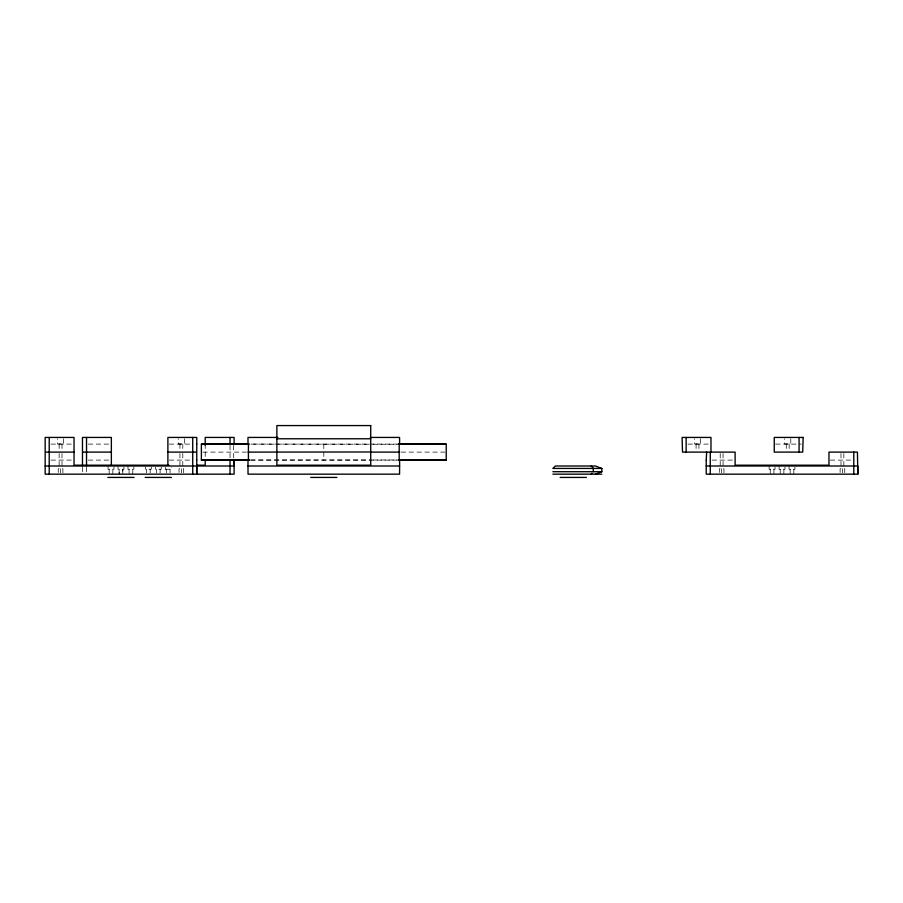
<?xml version="1.0" encoding="UTF-8"?>
<svg xmlns="http://www.w3.org/2000/svg" width="903" height="903" viewBox="0 0 903 903"><rect width="100%" height="100%" fill="white"/><g stroke="black" fill="none" stroke-linecap="round" stroke-linejoin="round"><path stroke-width="0.68" stroke-dasharray="4.51 3.39" d="M112.841 474.165L112.841 469.244M132.752 474.165L132.764 469.244M108.055 466.004L108.055 469.244L113.959 469.244L113.97 467.077M118.022 466.004L118.011 469.244L123.914 469.244L123.925 467.077M127.978 466.004L127.966 469.244L133.87 469.244L133.881 467.077M769.13 466.004L769.119 469.244L775.034 469.244L775.034 467.077M779.086 466.004L779.075 469.244L784.989 469.244L784.989 467.077M789.041 466.004L789.03 469.244L794.945 469.244L794.945 467.077M50.997 444.107L72.68 444.107M88.313 444.107L110.008 444.107M169.245 444.107L190.939 444.107M397.783 444.107L250.628 444.107L371.641 444.231M687.928 444.107L708.268 444.107M775.609 444.107L801.367 444.107M373.052 444.231L396.97 444.231M202.791 452.11L246.406 452.11M401.192 452.11L444.818 452.11M250.628 459.988L371.641 459.988M373.052 459.988L396.97 459.988M50.997 460.101L72.68 460.101M88.313 460.101L111.362 460.101M169.245 460.101L190.939 460.101M250.628 460.101L397.783 460.101M712.061 460.101L733.755 460.101M830.32 460.101L852.003 460.101M165.294 469.244L171.198 469.244L171.209 467.077M129.084 469.244L129.084 474.165M109.173 469.244L109.173 474.165M844.756 472.811L844.756 468.77L840.106 468.77L840.106 472.811M843.853 453.498L843.853 468.77M842.431 468.77L842.431 472.811M840.998 453.498L840.998 468.77M793.827 469.244L793.827 474.165M790.78 438.745L790.78 443.96L784.673 443.96L784.662 438.745M790.159 469.244L790.159 474.165M789.154 443.96L789.154 450.755M786.299 443.96L786.299 450.755M783.872 469.244L783.872 474.165M780.203 469.244L780.203 474.165M773.916 469.244L773.916 474.165M770.236 469.244L770.236 474.165M723.969 472.811L723.969 468.77L719.319 468.77L719.319 472.811M723.066 453.498L723.066 468.77M721.644 468.77L721.644 472.811M720.21 453.498L720.21 468.77M700.57 438.745L700.57 443.96L694.452 443.96L694.452 438.745M698.933 443.96L698.933 450.755M696.078 443.96L696.078 450.755M323.805 444.107L323.805 460.101M233.685 445.439L233.685 458.769M230.039 445.439L230.039 457.663M205.218 444.107L205.218 460.101M184.415 438.745L184.415 443.96L178.309 443.96L178.297 438.745M183.681 472.811L183.681 468.77L179.031 468.77L179.031 472.811M182.79 443.96L182.79 450.755M182.79 453.498L182.79 468.77M181.356 468.77L181.356 472.811M179.934 443.96L179.934 450.755M179.934 453.498L179.934 468.77M170.08 469.244L170.08 472.935M166.412 469.244L166.412 472.935M165.283 467.077L165.283 469.244M161.242 467.077L161.242 469.244L155.339 469.244L155.327 467.077M160.124 469.244L160.124 472.935M156.456 469.244L156.456 472.935M151.286 467.077L151.286 469.244L145.383 469.244L145.372 467.077M150.169 469.244L150.169 472.935M146.489 469.244L146.489 472.935M86.53 467.359L86.53 472.8M82.478 467.359L82.478 472.8M63.628 438.745L63.628 443.96L57.521 443.96L57.51 438.745M62.894 472.811L62.894 468.77L58.243 468.77L58.243 472.811M62.002 443.96L62.002 450.755M62.002 453.498L62.002 468.77M60.569 468.77L60.569 472.811M59.146 443.96L59.146 450.755M59.146 453.498L59.146 468.77M122.797 469.244L122.797 474.165L122.797 469.244M119.14 474.165L119.128 469.244L119.128 474.165"/><path stroke-width="1.35" d="M196.775 460.101L196.764 474.165L196.775 466.004M247.986 444.107L247.998 437.436L277.966 437.436M706.225 460.101L706.225 474.165L857.839 474.165L857.432 452.11L828.965 452.11L828.965 465.192L735.11 465.192L735.11 452.11L682.51 452.11L682.092 437.436L710.977 437.436L710.977 452.11M247.986 460.101L248.032 474.165L399.577 474.165L399.623 460.101M857.827 474.165L857.839 466.004L706.225 466.004M591.916 473.307L591.149 474.143M595.472 474.165L601.827 471.716L601.827 468.443L595.472 466.004L555.334 466.004L552.862 468.443L601.827 468.443M370.264 437.436L399.577 437.436L399.623 444.107M276.871 438.779L370.727 438.779M196.752 444.107L196.752 460.101M201.38 444.107L249.228 444.107L201.38 444.231L201.38 460.101L249.228 460.101M446.229 444.107L398.381 444.107L446.229 444.231L446.229 460.101L398.381 460.101M45.568 452.11L74.035 452.11M82.895 452.11L111.362 452.11M167.89 452.11L196.357 452.11M248.02 452.11L370.727 451.985M371.043 452.11L399.589 452.11M201.38 459.988L249.228 459.988M398.381 459.988L446.229 459.988M706.248 460.101L706.643 452.11M168.793 465.192L74.035 465.192L74.035 437.436L45.161 437.436L45.161 474.165L234.103 474.165L234.103 460.101L234.08 466.004L45.161 466.004M196.809 465.192L205.218 465.192L205.218 459.954M247.998 466.004L399.611 466.004M552.862 471.716L601.827 471.716M552.873 474.165L601.827 474.165M107.863 477.427L134.062 477.427M145.191 477.427L171.389 477.427M310.7 477.427L336.898 477.427M560.165 477.427L586.363 477.427M591.149 466.016L593.034 468.07M593.192 468.262L593.361 471.716M82.478 466.004L82.478 437.436L111.362 437.436L111.362 465.192M853.786 452.11L853.786 474.165M799.076 437.436L799.076 452.11M710.277 452.11L710.277 474.165M686.145 437.436L686.145 452.11M399.194 444.107L399.194 460.101M248.415 444.107L248.415 460.101M234.103 444.107L234.103 437.436L205.218 437.436L205.218 445.382M230.039 437.436L230.039 444.107M230.039 460.44L230.039 474.165M196.775 444.107L196.775 437.436L167.89 437.436L167.89 465.192M192.723 437.436L192.723 474.165M86.53 437.436L86.53 466.004M49.213 437.436L49.213 474.165M370.727 425.573L276.871 425.573L276.871 465.192L370.727 465.192L370.727 425.573M803.139 437.436L774.255 437.436L774.255 452.11L802.722 452.11L803.139 437.436"/></g></svg>
